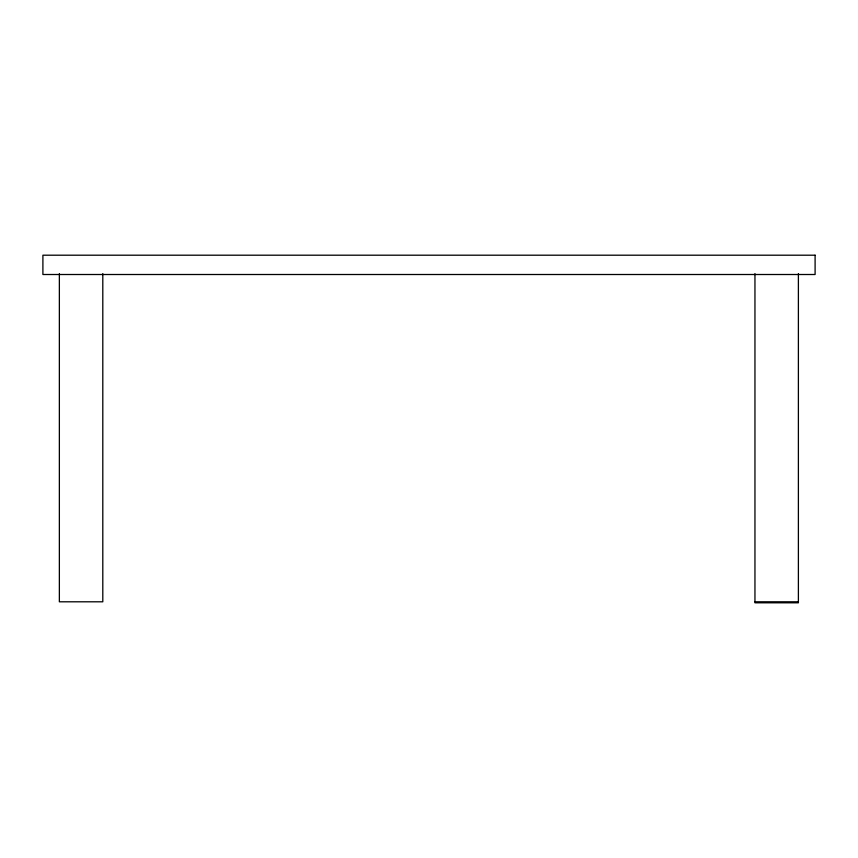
<?xml version="1.0" encoding="UTF-8"?>
<svg xmlns="http://www.w3.org/2000/svg" width="858" height="858" viewBox="0 0 858 858"><rect width="100%" height="100%" fill="white"/><g stroke="black" fill="none" stroke-linecap="round" stroke-linejoin="round"><path stroke-width="1.29" d="M754.954 601.801L798.39 601.801M798.39 273.616L798.39 602.799L754.954 602.799L754.954 273.616M102.799 273.616L102.799 601.801L59.363 601.801L59.363 273.616M815.1 255.201L42.9 255.201L42.9 274.506L815.1 274.506L815.1 255.201"/></g></svg>
